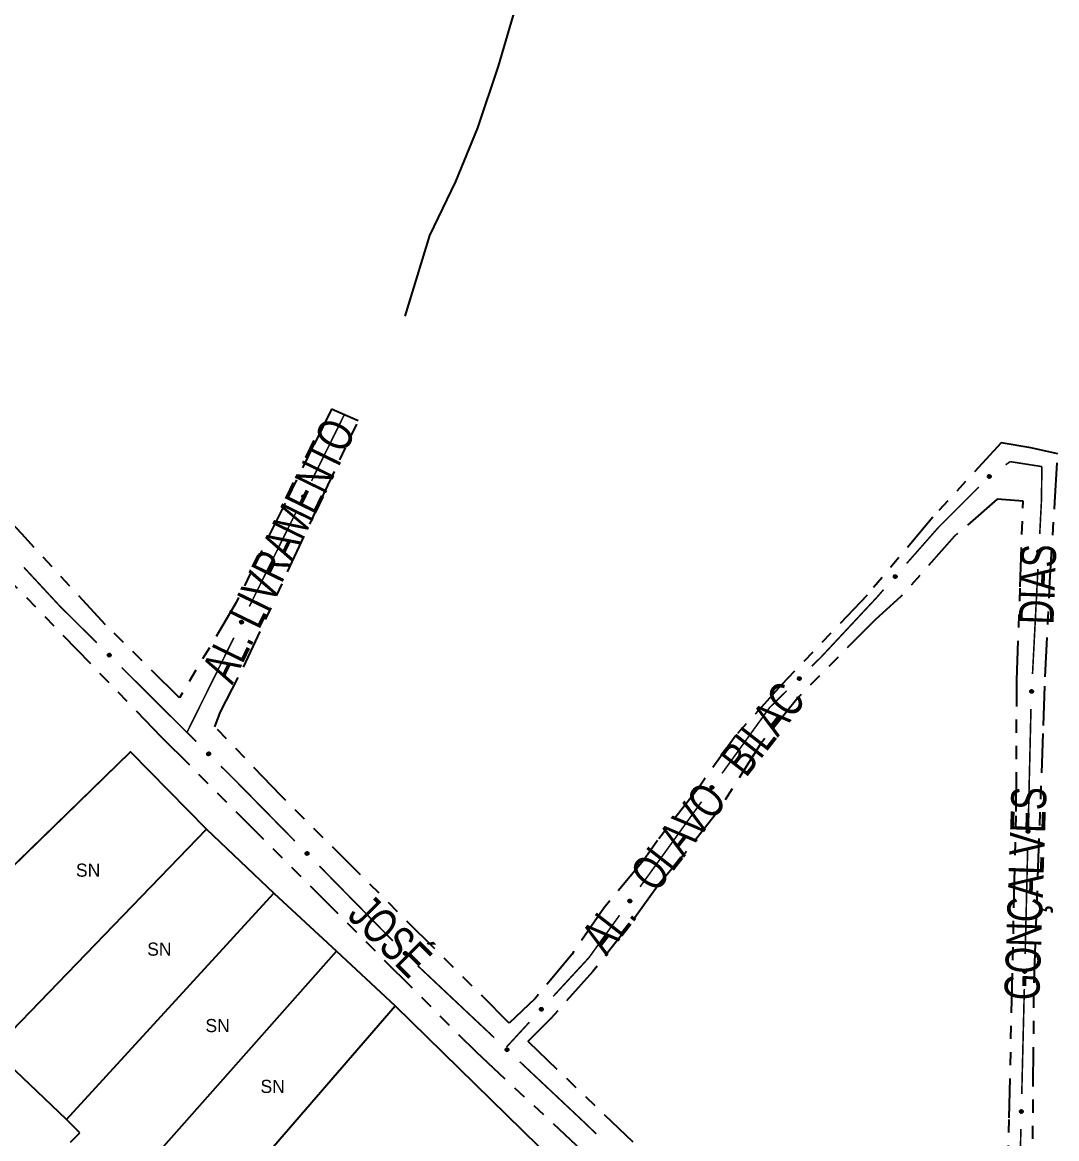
# Model space of a CAD drawing. Extents: x 207981 to 210201, y 4876477 to 4878908.
# Drawn here: x 209079.4 to 209197.5, y 4877818.8 to 4877946.3 of the extents above; entities that cross this region are included whole.
import ezdxf
from ezdxf.enums import TextEntityAlignment as Align

# ---------------------------------------------------------------- set-up
doc = ezdxf.new("R2010")
doc.units = 0
doc.header["$LTSCALE"] = 1.5
doc.header["$MEASUREMENT"] = 0
doc.linetypes.add('TRACO_25', pattern=[8, 3, -1, 1, -1, 1, -1])
for name, color, linetype in [('CD_MALHA_LOTES', 7, 'CONTINUOUS'), ('HD-CURSO-PERENE', 170, 'CONTINUOUS'), ('RU-QUADRA', 210, 'CONTINUOUS'), ('SV-EIXO-RUA-N-PAV', 6, 'CONTINUOUS'), ('SV-RUA-NAO-PAV', 7, 'CONTINUOUS'), ('SV-TXT-RUA-N-PAV', 7, 'CONTINUOUS'), ('Th_NmrPort', 1, 'CONTINUOUS')]:
    doc.layers.add(name, color=color, linetype=linetype)
doc.styles.add('ARIAL', font='ARIAL.SHX')

msp = doc.modelspace()

# ---------------------------------------------------------------- linework, layer by layer
at = {"layer": 'CD_MALHA_LOTES', "linetype": 'Continuous', "flags": 128}
for points in [[(209066.14, 4877838.03), (209091.74, 4877862.95)], [(209091.74, 4877862.95), (209100.42, 4877854.11)], [(209076.04, 4877828.89), (209100.42, 4877854.11)], [(209100.42, 4877854.11), (209108.12, 4877846.79)], [(209084.417359, 4877820.933387), (209108.12, 4877846.79)], [(209108.12, 4877846.79), (209115.28, 4877840.17)], [(209090.82, 4877812.59), (209115.28, 4877840.17)], [(209115.28, 4877840.17), (209121.98, 4877833.92)], [(209097.83, 4877806.03), (209121.98, 4877833.92)], [(209121.98, 4877833.92), (209143.77, 4877812.59)], [(209084.417359, 4877820.933387), (209076.04, 4877828.89)], [(209085.95, 4877819.44), (209084.417359, 4877820.933387)], [(209084.88, 4877818.38), (209085.95, 4877819.44)]]:
    msp.add_lwpolyline(points, dxfattribs=at)
at = {"layer": 'HD-CURSO-PERENE', "linetype": 'Continuous'}
msp.add_polyline3d([(209123.100405, 4877912.7289, 2.741832), (209125.930988, 4877921.915626, 2.741832), (209128.876742, 4877928.079519, 2.741832), (209131.397408, 4877934.215979, 2.741832), (209133.763374, 4877941.276088, 2.741832), (209135.903229, 4877948.534797, 2.741832), (209137.297954, 4877954.73974, 2.741832), (209139.760597, 4877962.47507, 2.618098), (209140.682834, 4877968.127568, 2.593352), (209145.256153, 4877973.951, 2.593352), (209154.030436, 4877975.02598, 2.494365), (209160.534325, 4877974.938467, 2.469618), (209167.037589, 4877974.975888, 2.469618), (209174.041104, 4877975.016188, 2.469618), (209182.880803, 4877978.015588, 2.469618), (209188.04803, 4877980.119289, 2.469618), (209205.425402, 4877986.491163, 2.271645), (209209.245471, 4877992.884976, 2.271645), (209212.096548, 4877997.973858, 2.271645), (209217.561072, 4878005.651499, 2.271645), (209219.312971, 4878010.459194, 2.271645)], dxfattribs=at)
at = {"layer": 'RU-QUADRA', "linetype": 'Continuous', "flags": 128}
msp.add_lwpolyline([(209040.611129, 4877812.488469), (209066.138132, 4877838.033061), (209091.736931, 4877862.946178), (209100.42, 4877854.11), (209108.117114, 4877846.794555), (209115.28, 4877840.17), (209121.983131, 4877833.918968), (209143.77, 4877812.59), (209141.64, 4877810.3), (209148.80092, 4877803.215647), (209157.257666, 4877794.835088), (209165.02873, 4877787.064024), (209173.104542, 4877778.988212), (209182.551718, 4877769.769597), (209185.294446, 4877772.512326), (209194.284501, 4877763.06515), (209168.380954, 4877735.180744), (209147.353369, 4877712.705608), (209118.783281, 4877741.123322), (209111.164591, 4877748.284891), (209103.5459, 4877755.751207), (209095.774836, 4877762.684215), (209085.261044, 4877772.283765), (209075.585307, 4877780.664324)], close=True, dxfattribs=at)
at = {"layer": 'SV-EIXO-RUA-N-PAV', "const_width": 0.18}
for points in [[(209112.413391, 4877893.893834), (209115.963893, 4877901.06279)], [(209115.963893, 4877901.06279), (209116.150237, 4877901.439044)], [(209192.194593, 4877896.095289), (209191.689233, 4877895.734318)], [(209192.569012, 4877896.036787), (209192.194593, 4877896.095289)], [(209195.820747, 4877895.528702), (209192.569012, 4877896.036787)], [(209195.812042, 4877894.819946), (209195.820747, 4877895.528702)], [(209195.773262, 4877891.662577), (209195.812042, 4877894.819946)], [(209188.615209, 4877893.195809), (209184.372568, 4877888.953168)], [(209195.729944, 4877890.821298), (209195.773262, 4877891.662577)], [(209105.312387, 4877879.555921), (209110.63814, 4877890.309356)], [(209195.575678, 4877887.825267), (209195.729944, 4877890.821298)], [(209184.035747, 4877888.616346), (209180.386003, 4877884.470238)], [(209184.372568, 4877888.953168), (209184.035747, 4877888.616346)], [(209079.553701, 4877884.028024), (209082.953163, 4877880.361464)], [(209194.752924, 4877871.846435), (209195.369989, 4877883.830559)], [(209177.743015, 4877881.467803), (209177.082268, 4877880.717194)], [(209082.953163, 4877880.361464), (209083.609275, 4877879.653801)], [(209176.953414, 4877880.570817), (209170.94561, 4877874.133884)], [(209177.082268, 4877880.717194), (209176.953414, 4877880.570817)], [(209083.609275, 4877879.653801), (209087.889839, 4877875.399661)], [(209098.211383, 4877865.218009), (209103.537136, 4877875.971443)], [(209170.607645, 4877873.771778), (209169.533396, 4877872.718188)], [(209170.94561, 4877874.133884), (209170.607645, 4877873.771778)], [(209090.727009, 4877872.580004), (209099.23852, 4877864.121033)], [(209166.677643, 4877869.917353), (209165.249766, 4877868.516936)], [(209164.715145, 4877867.992595), (209160.469656, 4877862.114226)], [(209165.249766, 4877868.516936), (209164.715145, 4877867.992595)], [(209194.291113, 4877855.854067), (209194.573388, 4877867.850746)], [(209102.07569, 4877861.301376), (209103.494276, 4877859.891548)], [(209160.295769, 4877861.87346), (209159.298675, 4877860.492867)], [(209160.469656, 4877862.114226), (209160.295769, 4877861.87346)], [(209103.494276, 4877859.891548), (209103.630099, 4877859.756563)], [(209103.630099, 4877859.756563), (209110.502619, 4877852.758326)], [(209156.956712, 4877857.250151), (209149.930826, 4877847.522)], [(209194.030269, 4877844.76819), (209194.197022, 4877851.855174)], [(209113.305295, 4877849.904381), (209121.713326, 4877841.342545)], [(209194.008163, 4877843.857403), (209194.030269, 4877844.76819)], [(209147.588864, 4877844.279283), (209144.661411, 4877840.225887)], [(209193.911104, 4877839.858581), (209194.008163, 4877843.857403)], [(209144.091393, 4877839.436632), (209140.005832, 4877835.006505)], [(209144.661411, 4877840.225887), (209144.091393, 4877839.436632)], [(209124.540518, 4877838.513652), (209133.282135, 4877830.292695)], [(209193.522869, 4877823.863292), (209193.814045, 4877835.859759)], [(209137.294069, 4877832.066039), (209135.260247, 4877829.86069)], [(209135.260247, 4877829.86069), (209134.686056, 4877829.238074)], [(209136.196007, 4877827.552376), (209143.480688, 4877820.701579)], [(209143.480688, 4877820.701579), (209143.609954, 4877820.580012)], [(209143.609954, 4877820.580012), (209144.922118, 4877819.315133)], [(209193.323808, 4877815.661987), (209193.42581, 4877819.86447)]]:
    msp.add_lwpolyline(points, dxfattribs=at)
at = {"layer": 'SV-EIXO-RUA-N-PAV'}
for points in [[(209189.994366, 4877894.419288), (209189.995059, 4877894.370384), (209189.985654, 4877894.328213), (209189.967687, 4877894.295297), (209189.944225, 4877894.27035), (209189.917348, 4877894.247532), (209189.885174, 4877894.230505), (209189.845279, 4877894.219516), (209189.796227, 4877894.218477), (209189.753659, 4877894.23095), (209189.720447, 4877894.246839), (209189.693025, 4877894.269806), (209189.671296, 4877894.296287), (209189.654714, 4877894.330292), (209189.643973, 4877894.37083), (209189.644122, 4877894.420179), (209189.653625, 4877894.46146), (209189.67184, 4877894.492841), (209189.695104, 4877894.520263), (209189.722823, 4877894.54323), (209189.754501, 4877894.559762), (209189.795336, 4877894.570503), (209189.844042, 4877894.569711), (209189.885323, 4877894.560702), (209189.916952, 4877894.542933), (209189.943433, 4877894.519421), (209189.966647, 4877894.492742), (209189.98511, 4877894.461113), (209189.994366, 4877894.419288)], [(209111.363353, 4877892.021695), (209111.347056, 4877892.067808), (209111.342479, 4877892.110773), (209111.348975, 4877892.147706), (209111.363226, 4877892.178847), (209111.381393, 4877892.209062), (209111.406431, 4877892.235485), (209111.440716, 4877892.258656), (209111.486859, 4877892.275329), (209111.53118, 4877892.277125), (209111.56773, 4877892.272694), (209111.601057, 4877892.259703), (209111.630115, 4877892.241563), (209111.656701, 4877892.214648), (209111.679843, 4877892.179674), (209111.695486, 4877892.132869), (209111.699684, 4877892.090717), (209111.692463, 4877892.055158), (209111.679191, 4877892.021737), (209111.660274, 4877891.991111), (209111.635547, 4877891.965315), (209111.600291, 4877891.942078), (209111.553891, 4877891.927251), (209111.511897, 4877891.922584), (209111.476246, 4877891.929304), (209111.443636, 4877891.943111), (209111.413109, 4877891.960964), (209111.3855, 4877891.985027), (209111.363353, 4877892.021695)], [(209195.35551, 4877885.690083), (209195.32224, 4877885.725932), (209195.300976, 4877885.763545), (209195.29227, 4877885.800021), (209195.292981, 4877885.83426), (209195.297655, 4877885.869206), (209195.310139, 4877885.903399), (209195.332403, 4877885.93828), (209195.368129, 4877885.971907), (209195.408092, 4877885.991158), (209195.443396, 4877886.001606), (209195.479141, 4877886.00292), (209195.513013, 4877885.997812), (209195.548102, 4877885.983668), (209195.58323, 4877885.960762), (209195.616175, 4877885.924019), (209195.636768, 4877885.887001), (209195.644263, 4877885.851499), (209195.645356, 4877885.815555), (209195.640157, 4877885.779935), (209195.627708, 4877885.746441), (209195.604581, 4877885.711114), (209195.567885, 4877885.679078), (209195.531199, 4877885.658117), (209195.495811, 4877885.650126), (209195.4604, 4877885.649847), (209195.425293, 4877885.654108), (209195.390398, 4877885.665227), (209195.35551, 4877885.690083)], [(209179.242073, 4877883.004133), (209179.245872, 4877882.955372), (209179.239166, 4877882.912688), (209179.223326, 4877882.878697), (209179.201497, 4877882.85231), (209179.176124, 4877882.82783), (209179.145098, 4877882.808793), (209179.105982, 4877882.795291), (209179.057095, 4877882.791137), (209179.01382, 4877882.800881), (209178.979665, 4877882.814627), (209178.95084, 4877882.835805), (209178.927471, 4877882.860852), (209178.908763, 4877882.893734), (209178.895467, 4877882.933508), (209178.89248, 4877882.982767), (209178.899341, 4877883.024568), (209178.915525, 4877883.057044), (209178.937, 4877883.085888), (209178.963203, 4877883.11057), (209178.993767, 4877883.129081), (209179.033837, 4877883.142395), (209179.082495, 4877883.1447), (209179.124265, 4877883.138332), (209179.156959, 4877883.122609), (209179.18488, 4877883.100827), (209179.209743, 4877883.075677), (209179.230178, 4877883.045285), (209179.242073, 4877883.004133)], [(209104.262349, 4877877.683782), (209104.246052, 4877877.729896), (209104.241474, 4877877.77286), (209104.247971, 4877877.809794), (209104.262222, 4877877.840934), (209104.280389, 4877877.87115), (209104.305427, 4877877.897573), (209104.339712, 4877877.920743), (209104.385855, 4877877.937417), (209104.430176, 4877877.939213), (209104.466726, 4877877.934781), (209104.500053, 4877877.921791), (209104.52911, 4877877.90365), (209104.555697, 4877877.876735), (209104.578839, 4877877.841761), (209104.594482, 4877877.794957), (209104.59868, 4877877.752804), (209104.591458, 4877877.717246), (209104.578187, 4877877.683824), (209104.55927, 4877877.653198), (209104.534543, 4877877.627403), (209104.499287, 4877877.604166), (209104.452887, 4877877.589338), (209104.410893, 4877877.584671), (209104.375242, 4877877.591391), (209104.342632, 4877877.605198), (209104.312104, 4877877.623052), (209104.284496, 4877877.647114), (209104.262349, 4877877.683782)], [(209089.28411, 4877874.169194), (209089.333011, 4877874.170038), (209089.375212, 4877874.160764), (209089.408183, 4877874.142899), (209089.433202, 4877874.119514), (209089.456104, 4877874.092708), (209089.473231, 4877874.060587), (209089.484342, 4877874.020727), (209089.485534, 4877873.971678), (209089.473192, 4877873.929072), (209089.457406, 4877873.89581), (209089.434525, 4877873.868318), (209089.408111, 4877873.846506), (209089.374158, 4877873.829819), (209089.333653, 4877873.818953), (209089.284303, 4877873.818949), (209089.242993, 4877873.828324), (209089.211556, 4877873.846442), (209089.184062, 4877873.869621), (209089.16101, 4877873.897268), (209089.144379, 4877873.928895), (209089.133512, 4877873.969697), (209089.134153, 4877874.018405), (209089.143034, 4877874.059714), (209089.160706, 4877874.091397), (209089.184135, 4877874.117951), (209089.210742, 4877874.141248), (209089.242314, 4877874.159808), (209089.28411, 4877874.169194)], [(209168.285178, 4877871.339786), (209168.285396, 4877871.290878), (209168.275582, 4877871.248799), (209168.257296, 4877871.21606), (209168.233593, 4877871.191342), (209168.206496, 4877871.168785), (209168.174159, 4877871.152071), (209168.134159, 4877871.141471), (209168.085099, 4877871.140908), (209168.042654, 4877871.153794), (209168.009597, 4877871.170004), (209167.9824, 4877871.193236), (209167.960929, 4877871.219927), (209167.944678, 4877871.254091), (209167.934331, 4877871.294732), (209167.934959, 4877871.344077), (209167.944862, 4877871.385264), (209167.963381, 4877871.416467), (209167.98691, 4877871.443661), (209168.014851, 4877871.466358), (209168.046688, 4877871.482582), (209168.087626, 4877871.492926), (209168.136321, 4877871.491661), (209168.177513, 4877871.482252), (209168.208968, 4877871.464176), (209168.235219, 4877871.440409), (209168.258173, 4877871.413506), (209168.276328, 4877871.381699), (209168.285178, 4877871.339786)], [(209194.532757, 4877869.711251), (209194.499486, 4877869.7471), (209194.478222, 4877869.784713), (209194.469516, 4877869.821189), (209194.470228, 4877869.855427), (209194.474901, 4877869.890373), (209194.487386, 4877869.924567), (209194.509649, 4877869.959448), (209194.545376, 4877869.993075), (209194.585338, 4877870.012326), (209194.620642, 4877870.022774), (209194.656387, 4877870.024088), (209194.690259, 4877870.018979), (209194.725348, 4877870.004836), (209194.760477, 4877869.98193), (209194.793421, 4877869.945187), (209194.814015, 4877869.908169), (209194.821509, 4877869.872667), (209194.822602, 4877869.836723), (209194.817404, 4877869.801103), (209194.804955, 4877869.767609), (209194.781828, 4877869.732281), (209194.745132, 4877869.700246), (209194.708445, 4877869.679285), (209194.673058, 4877869.671294), (209194.637647, 4877869.671014), (209194.602539, 4877869.675275), (209194.567645, 4877869.686394), (209194.532757, 4877869.711251)], [(209100.632791, 4877862.890566), (209100.681692, 4877862.891411), (209100.723893, 4877862.882137), (209100.756864, 4877862.864271), (209100.781883, 4877862.840887), (209100.804785, 4877862.81408), (209100.821912, 4877862.78196), (209100.833023, 4877862.742099), (209100.834215, 4877862.693051), (209100.821873, 4877862.650444), (209100.806087, 4877862.617183), (209100.783206, 4877862.58969), (209100.756792, 4877862.567879), (209100.722839, 4877862.551192), (209100.682334, 4877862.540325), (209100.632984, 4877862.540321), (209100.591674, 4877862.549697), (209100.560237, 4877862.567815), (209100.532743, 4877862.590993), (209100.509691, 4877862.618641), (209100.493061, 4877862.650268), (209100.482193, 4877862.69107), (209100.482834, 4877862.739778), (209100.491715, 4877862.781086), (209100.509387, 4877862.81277), (209100.532816, 4877862.839324), (209100.559423, 4877862.862621), (209100.590995, 4877862.881181), (209100.632791, 4877862.890566)], [(209158.301057, 4877858.923537), (209158.309528, 4877858.875368), (209158.306959, 4877858.832236), (209158.294462, 4877858.796879), (209158.275272, 4877858.768515), (209158.252371, 4877858.741708), (209158.223319, 4877858.719775), (209158.185683, 4877858.702574), (209158.137422, 4877858.693738), (209158.093412, 4877858.699274), (209158.058092, 4877858.709671), (209158.027364, 4877858.727978), (209158.001695, 4877858.750662), (209157.97991, 4877858.781592), (209157.962851, 4877858.819903), (209157.95514, 4877858.868646), (209157.957949, 4877858.910914), (209157.970935, 4877858.944795), (209157.989535, 4877858.975571), (209158.013243, 4877859.002659), (209158.041885, 4877859.024024), (209158.080489, 4877859.04113), (209158.128699, 4877859.048104), (209158.170888, 4877859.045784), (209158.204943, 4877859.033277), (209158.23483, 4877859.014282), (209158.261996, 4877858.99164), (209158.285259, 4877858.963355), (209158.301057, 4877858.923537)], [(209194.130638, 4877853.713569), (209194.096379, 4877853.748474), (209194.074074, 4877853.785479), (209194.064353, 4877853.821698), (209194.064108, 4877853.855943), (209194.067804, 4877853.891006), (209194.07933, 4877853.925534), (209194.10061, 4877853.961024), (209194.135384, 4877853.995635), (209194.174794, 4877854.015994), (209194.209792, 4877854.027424), (209194.245487, 4877854.029735), (209194.279488, 4877854.025574), (209194.314958, 4877854.012416), (209194.350713, 4877853.990499), (209194.38467, 4877853.95469), (209194.406289, 4877853.918261), (209194.414771, 4877853.882982), (209194.416868, 4877853.847083), (209194.412665, 4877853.811332), (209194.401156, 4877853.777503), (209194.379024, 4877853.741544), (209194.343237, 4877853.708497), (209194.30715, 4877853.686519), (209194.271999, 4877853.677544), (209194.23661, 4877853.676276), (209194.201397, 4877853.679555), (209194.166206, 4877853.689696), (209194.130638, 4877853.713569)], [(209111.881825, 4877851.510998), (209111.930733, 4877851.511248), (209111.972818, 4877851.501461), (209112.00557, 4877851.483196), (209112.030303, 4877851.459509), (209112.052877, 4877851.432426), (209112.069611, 4877851.4001), (209112.080238, 4877851.360107), (209112.080833, 4877851.311048), (209112.067974, 4877851.268595), (209112.051785, 4877851.235527), (209112.028571, 4877851.208315), (209112.001894, 4877851.186826), (209111.96774, 4877851.170553), (209111.927106, 4877851.16018), (209111.87776, 4877851.160776), (209111.836567, 4877851.170653), (209111.805352, 4877851.189152), (209111.778143, 4877851.212664), (209111.755428, 4877851.240589), (209111.739183, 4877851.272416), (209111.728813, 4877851.313347), (209111.730046, 4877851.362043), (209111.739429, 4877851.403241), (209111.757484, 4877851.434708), (209111.781235, 4877851.460975), (209111.808123, 4877851.483946), (209111.839918, 4877851.502121), (209111.881825, 4877851.510998)], [(209148.933208, 4877845.952669), (209148.941679, 4877845.9045), (209148.93911, 4877845.861369), (209148.926613, 4877845.826012), (209148.907423, 4877845.797647), (209148.884522, 4877845.77084), (209148.85547, 4877845.748908), (209148.817834, 4877845.731707), (209148.769574, 4877845.72287), (209148.725563, 4877845.728406), (209148.690244, 4877845.738803), (209148.659515, 4877845.757111), (209148.633846, 4877845.779794), (209148.612061, 4877845.810725), (209148.595002, 4877845.849035), (209148.587291, 4877845.897778), (209148.5901, 4877845.940046), (209148.603086, 4877845.973927), (209148.621686, 4877846.004703), (209148.645394, 4877846.031791), (209148.674036, 4877846.053156), (209148.71264, 4877846.070263), (209148.76085, 4877846.077236), (209148.803039, 4877846.074916), (209148.837094, 4877846.062409), (209148.866981, 4877846.043415), (209148.894147, 4877846.020772), (209148.91741, 4877845.992487), (209148.933208, 4877845.952669)], [(209123.092532, 4877840.095217), (209123.14144, 4877840.095467), (209123.183525, 4877840.08568), (209123.216277, 4877840.067415), (209123.24101, 4877840.043728), (209123.263583, 4877840.016645), (209123.280318, 4877839.984319), (209123.290945, 4877839.944326), (209123.29154, 4877839.895267), (209123.278681, 4877839.852814), (209123.262492, 4877839.819746), (209123.239277, 4877839.792534), (209123.2126, 4877839.771045), (209123.178447, 4877839.754773), (209123.137813, 4877839.7444), (209123.088467, 4877839.744995), (209123.047274, 4877839.754873), (209123.016059, 4877839.773371), (209122.988849, 4877839.796883), (209122.966135, 4877839.824808), (209122.94989, 4877839.856635), (209122.93952, 4877839.897566), (209122.940753, 4877839.946263), (209122.950136, 4877839.98746), (209122.968191, 4877840.018927), (209122.991941, 4877840.045194), (209123.01883, 4877840.068165), (209123.050625, 4877840.08634), (209123.092532, 4877840.095217)], [(209193.74904, 4877837.718203), (209193.714808, 4877837.753134), (209193.692529, 4877837.790155), (209193.682835, 4877837.826381), (209193.682616, 4877837.860627), (209193.686338, 4877837.895687), (209193.697889, 4877837.930206), (209193.719196, 4877837.96568), (209193.753996, 4877838.000266), (209193.793421, 4877838.020595), (209193.828428, 4877838.031999), (209193.864124, 4877838.034283), (209193.898122, 4877838.030097), (209193.933582, 4877838.016913), (209193.969321, 4877837.994969), (209194.003251, 4877837.959135), (209194.024843, 4877837.922691), (209194.033299, 4877837.887405), (209194.035369, 4877837.851504), (209194.03114, 4877837.815757), (209194.019606, 4877837.781936), (209193.997448, 4877837.745994), (209193.961636, 4877837.712973), (209193.925532, 4877837.691022), (209193.890375, 4877837.682073), (209193.854984, 4877837.680831), (209193.819774, 4877837.684136), (209193.784591, 4877837.694303), (209193.74904, 4877837.718203)], [(209138.82828, 4877833.567266), (209138.830949, 4877833.518431), (209138.823257, 4877833.475913), (209138.806635, 4877833.442298), (209138.784201, 4877833.416423), (209138.758268, 4877833.392537), (209138.72681, 4877833.374223), (209138.687392, 4877833.36163), (209138.638422, 4877833.358609), (209138.595385, 4877833.369351), (209138.561557, 4877833.383884), (209138.533229, 4877833.405723), (209138.510447, 4877833.431304), (209138.492504, 4877833.464611), (209138.480133, 4877833.504682), (209138.478286, 4877833.553996), (209138.486113, 4877833.595628), (209138.503044, 4877833.62772), (209138.52518, 4877833.65606), (209138.551948, 4877833.680128), (209138.582932, 4877833.697928), (209138.623299, 4877833.710311), (209138.671997, 4877833.711489), (209138.713609, 4877833.704156), (209138.74593, 4877833.68768), (209138.77334, 4877833.665259), (209138.797614, 4877833.63954), (209138.81734, 4877833.608683), (209138.82828, 4877833.567266)], [(209134.709818, 4877829.101158), (209134.758678, 4877829.103351), (209134.801118, 4877829.095245), (209134.83457, 4877829.078296), (209134.860224, 4877829.05561), (209134.883857, 4877829.029446), (209134.901863, 4877828.99781), (209134.91407, 4877828.958271), (209134.916614, 4877828.909274), (209134.905453, 4877828.866344), (209134.89059, 4877828.832659), (209134.868476, 4877828.804546), (209134.842674, 4877828.782014), (209134.809194, 4877828.764397), (209134.769004, 4877828.752417), (209134.719673, 4877828.751052), (209134.67812, 4877828.759284), (209134.646195, 4877828.776528), (209134.618072, 4877828.798939), (209134.594266, 4877828.82594), (209134.57677, 4877828.857097), (209134.564781, 4877828.897583), (209134.564078, 4877828.94629), (209134.571816, 4877828.987828), (209134.588607, 4877829.019987), (209134.611295, 4877829.047177), (209134.637249, 4877829.071199), (209134.668297, 4877829.090623), (209134.709818, 4877829.101158)], [(209193.360805, 4877821.722914), (209193.326572, 4877821.757845), (209193.304294, 4877821.794866), (209193.2946, 4877821.831092), (209193.294381, 4877821.865337), (209193.298103, 4877821.900397), (209193.309654, 4877821.934917), (209193.330961, 4877821.970391), (209193.36576, 4877822.004977), (209193.405185, 4877822.025306), (209193.440192, 4877822.03671), (209193.475888, 4877822.038994), (209193.509887, 4877822.034808), (209193.545347, 4877822.021624), (209193.581085, 4877821.99968), (209193.615016, 4877821.963846), (209193.636608, 4877821.927402), (209193.645064, 4877821.892116), (209193.647134, 4877821.856215), (209193.642905, 4877821.820467), (209193.631371, 4877821.786647), (209193.609212, 4877821.750704), (209193.573401, 4877821.717684), (209193.537297, 4877821.695733), (209193.50214, 4877821.686784), (209193.466749, 4877821.685542), (209193.431539, 4877821.688847), (209193.396355, 4877821.699014), (209193.360805, 4877821.722914)]]:
    msp.add_lwpolyline(points, close=True, dxfattribs=at)
for points in [[(209189.795336, 4877894.570503), (209189.643973, 4877894.37083)], [(209189.754501, 4877894.559762), (209189.644122, 4877894.420179)], [(209189.772707, 4877894.559556), (209189.649205, 4877894.401318)], [(209189.818056, 4877894.56631), (209189.651134, 4877894.353075)], [(209189.736042, 4877894.547978), (209189.653064, 4877894.445702)], [(209189.722823, 4877894.54323), (209189.653625, 4877894.46146)], [(209189.844042, 4877894.569711), (209189.654714, 4877894.330292)], [(209189.862439, 4877894.56438), (209189.665607, 4877894.317375)], [(209189.885323, 4877894.560702), (209189.671296, 4877894.296287)], [(209189.898139, 4877894.549907), (209189.68394, 4877894.285535)], [(209189.916952, 4877894.542933), (209189.693025, 4877894.269806)], [(209189.92805, 4877894.529645), (209189.706132, 4877894.261413)], [(209189.943433, 4877894.519421), (209189.720447, 4877894.246839)], [(209189.953136, 4877894.502629), (209189.741831, 4877894.241151)], [(209189.966647, 4877894.492742), (209189.753659, 4877894.23095)], [(209189.972434, 4877894.473683), (209189.778496, 4877894.227643)], [(209189.98511, 4877894.461113), (209189.796227, 4877894.218477)], [(209189.987872, 4877894.440878), (209189.821915, 4877894.222819)], [(209189.994366, 4877894.419288), (209189.845279, 4877894.219516)], [(209189.993661, 4877894.392635), (209189.870158, 4877894.230538)], [(209189.995059, 4877894.370384), (209189.885174, 4877894.230505)], [(209189.989801, 4877894.346321), (209189.906823, 4877894.245975)], [(209189.985654, 4877894.328213), (209189.917348, 4877894.247532)], [(209111.342479, 4877892.110773), (209111.381393, 4877892.209062)], [(209111.344341, 4877892.092289), (209111.390867, 4877892.213903)], [(209111.347056, 4877892.067808), (209111.406431, 4877892.235485)], [(209111.355496, 4877892.047174), (209111.420669, 4877892.240257)], [(209111.363353, 4877892.021695), (209111.440716, 4877892.258656)], [(209111.376411, 4877892.003316), (209111.463909, 4877892.263)], [(209111.3855, 4877891.985027), (209111.486859, 4877892.275329)], [(209111.40153, 4877891.977172), (209111.50659, 4877892.272315)], [(209111.413109, 4877891.960964), (209111.53118, 4877892.277125)], [(209111.429072, 4877891.955918), (209111.54565, 4877892.271243)], [(209111.443636, 4877891.943111), (209111.56773, 4877892.272694)], [(209111.461481, 4877891.938344), (209111.585955, 4877892.263463)], [(209111.476246, 4877891.929304), (209111.601057, 4877892.259703)], [(209111.496301, 4877891.928713), (209111.614696, 4877892.247706)], [(209111.511897, 4877891.922584), (209111.630115, 4877892.241563)], [(209111.534755, 4877891.926418), (209111.642249, 4877892.223401)], [(209111.553891, 4877891.927251), (209111.656701, 4877892.214648)], [(209111.577424, 4877891.938785), (209111.667379, 4877892.194205)], [(209111.600291, 4877891.942078), (209111.679843, 4877892.179674)], [(209111.618231, 4877891.959688), (209111.684637, 4877892.149113)], [(209111.635547, 4877891.965315), (209111.695486, 4877892.132869)], [(209111.649267, 4877891.982384), (209111.695176, 4877892.105827)], [(209111.660274, 4877891.991111), (209111.699684, 4877892.090717)], [(209195.300976, 4877885.763545), (209195.297655, 4877885.869206)], [(209195.310026, 4877885.747321), (209195.304427, 4877885.877411)], [(209195.32224, 4877885.725932), (209195.310139, 4877885.903399)], [(209195.338181, 4877885.710347), (209195.321311, 4877885.913432)], [(209195.35551, 4877885.690083), (209195.332403, 4877885.93828)], [(209195.374793, 4877885.678402), (209195.351963, 4877885.951477)], [(209195.390398, 4877885.665227), (209195.368129, 4877885.971907)], [(209195.40823, 4877885.664384), (209195.387435, 4877885.976978)], [(209195.425293, 4877885.654108), (209195.408092, 4877885.991158)], [(209195.441947, 4877885.655816), (209195.423707, 4877885.991506)], [(209195.4604, 4877885.649847), (209195.443396, 4877886.001606)], [(209195.47867, 4877885.652559), (209195.463787, 4877886.000373)], [(209195.495811, 4877885.650126), (209195.479141, 4877886.00292)], [(209195.514452, 4877885.657548), (209195.496422, 4877885.997326)], [(209195.531199, 4877885.658117), (209195.513013, 4877885.997812)], [(209195.550654, 4877885.670713), (209195.531362, 4877885.985963)], [(209195.567885, 4877885.679078), (209195.548102, 4877885.983668)], [(209195.584903, 4877885.699009), (209195.566021, 4877885.969148)], [(209195.604581, 4877885.711114), (209195.58323, 4877885.960762)], [(209195.614052, 4877885.734399), (209195.599767, 4877885.934619)], [(209195.627708, 4877885.746441), (209195.616175, 4877885.924019)], [(209195.633521, 4877885.767555), (209195.62663, 4877885.899078)], [(209195.640157, 4877885.779935), (209195.636768, 4877885.887001)], [(209178.993767, 4877883.129081), (209178.89248, 4877882.982767)], [(209179.033837, 4877883.142395), (209178.895467, 4877882.933508)], [(209179.011949, 4877883.130033), (209178.898751, 4877882.964267)], [(209178.963203, 4877883.11057), (209178.899341, 4877883.024568)], [(209178.976094, 4877883.116148), (209178.899783, 4877883.008807)], [(209179.056777, 4877883.139655), (209178.903742, 4877882.916244)], [(209179.082495, 4877883.1447), (209178.908763, 4877882.893734)], [(209179.101194, 4877883.140549), (209178.920455, 4877882.881536)], [(209179.124265, 4877883.138332), (209178.927471, 4877882.860852)], [(209179.137741, 4877883.128374), (209178.940773, 4877882.850925)], [(209179.156959, 4877883.122609), (209178.95084, 4877882.835805)], [(209179.168879, 4877883.110053), (209178.964453, 4877882.828262)], [(209179.18488, 4877883.100827), (209178.979665, 4877882.814627)], [(209179.195631, 4877883.084686), (209179.001368, 4877882.810309)], [(209179.209743, 4877883.075677), (209179.01382, 4877882.800881)], [(209179.216729, 4877883.057024), (209179.038817, 4877882.799158)], [(209179.230178, 4877883.045285), (209179.057095, 4877882.791137)], [(209179.23422, 4877883.025266), (209179.082455, 4877882.797103)], [(209179.242073, 4877883.004133), (209179.105982, 4877882.795291)], [(209179.243063, 4877882.977488), (209179.13011, 4877882.807871)], [(209179.245872, 4877882.955372), (209179.145098, 4877882.808793)], [(209179.242154, 4877882.931023), (209179.16572, 4877882.825608)], [(209179.239166, 4877882.912688), (209179.176124, 4877882.82783)], [(209104.241474, 4877877.77286), (209104.280389, 4877877.87115)], [(209104.243337, 4877877.754376), (209104.289863, 4877877.87599)], [(209104.246052, 4877877.729896), (209104.305427, 4877877.897573)], [(209104.254492, 4877877.709261), (209104.319665, 4877877.902344)], [(209104.262349, 4877877.683782), (209104.339712, 4877877.920743)], [(209104.275407, 4877877.665404), (209104.362905, 4877877.925087)], [(209104.284496, 4877877.647114), (209104.385855, 4877877.937417)], [(209104.300526, 4877877.639259), (209104.405586, 4877877.934403)], [(209104.312104, 4877877.623052), (209104.430176, 4877877.939213)], [(209104.328067, 4877877.618005), (209104.444645, 4877877.93333)], [(209104.342632, 4877877.605198), (209104.466726, 4877877.934781)], [(209104.360477, 4877877.600431), (209104.484951, 4877877.92555)], [(209104.375242, 4877877.591391), (209104.500053, 4877877.921791)], [(209104.395297, 4877877.5908), (209104.513692, 4877877.909793)], [(209104.410893, 4877877.584671), (209104.52911, 4877877.90365)], [(209104.433751, 4877877.588505), (209104.541245, 4877877.885489)], [(209104.452887, 4877877.589338), (209104.555697, 4877877.876735)], [(209104.47642, 4877877.600872), (209104.566375, 4877877.856293)], [(209104.499287, 4877877.604166), (209104.578839, 4877877.841761)], [(209104.517227, 4877877.621775), (209104.583633, 4877877.811201)], [(209104.534543, 4877877.627403), (209104.594482, 4877877.794957)], [(209104.548263, 4877877.644472), (209104.594172, 4877877.767914)], [(209104.55927, 4877877.653198), (209104.59868, 4877877.752804)], [(209089.133512, 4877873.969697), (209089.333653, 4877873.818953)], [(209089.134153, 4877874.018405), (209089.374158, 4877873.829819)], [(209089.137635, 4877873.99243), (209089.351385, 4877873.826169)], [(209089.139427, 4877874.036819), (209089.38704, 4877873.840753)], [(209089.143034, 4877874.059714), (209089.408111, 4877873.846506)], [(209089.144379, 4877873.928895), (209089.284303, 4877873.818949)], [(209089.144529, 4877873.947102), (209089.303148, 4877873.82409)], [(209089.153789, 4877874.072564), (209089.418824, 4877873.859184)], [(209089.156221, 4877873.910473), (209089.258753, 4877873.827812)], [(209089.160706, 4877874.091397), (209089.434525, 4877873.868318)], [(209089.16101, 4877873.897268), (209089.242993, 4877873.828324)], [(209089.173959, 4877874.102537), (209089.442876, 4877873.88145)], [(209089.184135, 4877874.117951), (209089.457406, 4877873.89581)], [(209089.200897, 4877874.127707), (209089.463028, 4877873.917212)], [(209089.210742, 4877874.141248), (209089.473192, 4877873.929072)], [(209089.229783, 4877874.147094), (209089.476422, 4877873.953919)], [(209089.242314, 4877874.159808), (209089.485534, 4877873.971678)], [(209089.26254, 4877874.162633), (209089.481112, 4877873.997352)], [(209089.28411, 4877874.169194), (209089.484342, 4877874.020727)], [(209089.310765, 4877874.168571), (209089.473244, 4877874.045571)], [(209089.333011, 4877874.170038), (209089.473231, 4877874.060587)], [(209089.357091, 4877874.164855), (209089.457693, 4877874.082188)], [(209089.375212, 4877874.160764), (209089.456104, 4877874.092708)], [(209168.087626, 4877871.492926), (209167.934331, 4877871.294732)], [(209168.046688, 4877871.482582), (209167.934959, 4877871.344077)], [(209168.064891, 4877871.482199), (209167.939858, 4877871.325168)], [(209168.110303, 4877871.488513), (209167.94132, 4877871.276908)], [(209168.028116, 4877871.470977), (209167.944149, 4877871.369512)], [(209168.136321, 4877871.491661), (209167.944678, 4877871.254091)], [(209168.014851, 4877871.466358), (209167.944862, 4877871.385264)], [(209168.154666, 4877871.486152), (209167.955445, 4877871.24107)], [(209168.177513, 4877871.482252), (209167.960929, 4877871.219927)], [(209168.190224, 4877871.471333), (209167.973468, 4877871.209053)], [(209168.208968, 4877871.464176), (209167.9824, 4877871.193236)], [(209168.219936, 4877871.450782), (209167.995424, 4877871.184717)], [(209168.235219, 4877871.440409), (209168.009597, 4877871.170004)], [(209168.244759, 4877871.423523), (209168.030926, 4877871.164109)], [(209168.258173, 4877871.413506), (209168.042654, 4877871.153794)], [(209168.263775, 4877871.394391), (209168.067458, 4877871.150246)], [(209168.276328, 4877871.381699), (209168.085099, 4877871.140908)], [(209168.278893, 4877871.361438), (209168.110828, 4877871.145)], [(209168.285178, 4877871.339786), (209168.134159, 4877871.141471)], [(209168.284214, 4877871.313141), (209168.159144, 4877871.15225)], [(209168.285396, 4877871.290878), (209168.174159, 4877871.152071)], [(209168.279905, 4877871.266867), (209168.195957, 4877871.167331)], [(209168.275582, 4877871.248799), (209168.206496, 4877871.168785)], [(209194.515428, 4877869.731515), (209194.498558, 4877869.9346)], [(209194.532757, 4877869.711251), (209194.509649, 4877869.959448)], [(209194.55204, 4877869.69957), (209194.52921, 4877869.972645)], [(209194.567645, 4877869.686394), (209194.545376, 4877869.993075)], [(209194.585476, 4877869.685551), (209194.564681, 4877869.998145)], [(209194.602539, 4877869.675275), (209194.585338, 4877870.012326)], [(209194.619193, 4877869.676984), (209194.600954, 4877870.012674)], [(209194.637647, 4877869.671014), (209194.620642, 4877870.022774)], [(209194.655917, 4877869.673726), (209194.641034, 4877870.021541)], [(209194.673058, 4877869.671294), (209194.656387, 4877870.024088)], [(209194.691698, 4877869.678716), (209194.673669, 4877870.018494)], [(209194.708445, 4877869.679285), (209194.690259, 4877870.018979)], [(209194.727901, 4877869.691881), (209194.708608, 4877870.007131)], [(209194.745132, 4877869.700246), (209194.725348, 4877870.004836)], [(209194.76215, 4877869.720177), (209194.743267, 4877869.990316)], [(209194.781828, 4877869.732281), (209194.760477, 4877869.98193)], [(209194.791298, 4877869.755567), (209194.777014, 4877869.955787)], [(209194.804955, 4877869.767609), (209194.793421, 4877869.945187)], [(209194.478222, 4877869.784713), (209194.474901, 4877869.890373)], [(209194.487272, 4877869.768489), (209194.481673, 4877869.898578)], [(209194.499486, 4877869.7471), (209194.487386, 4877869.924567)], [(209194.810768, 4877869.788723), (209194.803877, 4877869.920245)], [(209194.817404, 4877869.801103), (209194.814015, 4877869.908169)], [(209100.482193, 4877862.69107), (209100.682334, 4877862.540325)], [(209100.482834, 4877862.739778), (209100.722839, 4877862.551192)], [(209100.486316, 4877862.713802), (209100.700066, 4877862.547542)], [(209100.488108, 4877862.758191), (209100.735721, 4877862.562125)], [(209100.491715, 4877862.781086), (209100.756792, 4877862.567879)], [(209100.493061, 4877862.650268), (209100.632984, 4877862.540321)], [(209100.49321, 4877862.668475), (209100.651829, 4877862.545463)], [(209100.50247, 4877862.793936), (209100.767505, 4877862.580556)], [(209100.504902, 4877862.631846), (209100.607434, 4877862.549185)], [(209100.509387, 4877862.81277), (209100.783206, 4877862.58969)], [(209100.509691, 4877862.618641), (209100.591674, 4877862.549697)], [(209100.52264, 4877862.823909), (209100.791557, 4877862.602822)], [(209100.532816, 4877862.839324), (209100.806087, 4877862.617183)], [(209100.549578, 4877862.849079), (209100.811709, 4877862.638585)], [(209100.559423, 4877862.862621), (209100.821873, 4877862.650444)], [(209100.578464, 4877862.868466), (209100.825103, 4877862.675291)], [(209100.590995, 4877862.881181), (209100.834215, 4877862.693051)], [(209100.611221, 4877862.884005), (209100.829793, 4877862.718725)], [(209100.632791, 4877862.890566), (209100.833023, 4877862.742099)], [(209100.659446, 4877862.889944), (209100.821925, 4877862.766944)], [(209100.681692, 4877862.891411), (209100.821912, 4877862.78196)], [(209100.705772, 4877862.886228), (209100.806374, 4877862.803561)], [(209100.723893, 4877862.882137), (209100.804785, 4877862.81408)], [(209158.041885, 4877859.024024), (209157.95514, 4877858.868646)], [(209158.013243, 4877859.002659), (209157.957949, 4877858.910914)], [(209158.025538, 4877859.009451), (209157.959904, 4877858.895268)], [(209158.080489, 4877859.04113), (209157.962851, 4877858.819903)], [(209158.059891, 4877859.02672), (209157.963161, 4877858.850836)], [(209158.103586, 4877859.040609), (209157.972748, 4877858.803515)], [(209158.128699, 4877859.048104), (209157.97991, 4877858.781592)], [(209158.147711, 4877859.045771), (209157.992721, 4877858.770575)], [(209158.170888, 4877859.045784), (209158.001695, 4877858.750662)], [(209158.18526, 4877859.037167), (209158.01589, 4877858.74206)], [(209158.204943, 4877859.033277), (209158.027364, 4877858.727978)], [(209158.218015, 4877859.021926), (209158.041639, 4877858.72178)], [(209158.23483, 4877859.014282), (209158.058092, 4877858.709671)], [(209158.247083, 4877858.999249), (209158.08011, 4877858.707461)], [(209158.261996, 4877858.99164), (209158.093412, 4877858.699274)], [(209158.270744, 4877858.973746), (209158.118458, 4877858.699964)], [(209158.285259, 4877858.963355), (209158.137422, 4877858.693738)], [(209158.291208, 4877858.943817), (209158.162091, 4877858.702114)], [(209158.301057, 4877858.923537), (209158.185683, 4877858.702574)], [(209158.304605, 4877858.897111), (209158.20849, 4877858.717417)], [(209158.309528, 4877858.875368), (209158.223319, 4877858.719775)], [(209158.30817, 4877858.850774), (209158.242228, 4877858.738496)], [(209158.306959, 4877858.832236), (209158.252371, 4877858.741708)], [(209194.074074, 4877853.785479), (209194.067804, 4877853.891006)], [(209194.083573, 4877853.769514), (209194.074345, 4877853.899397)], [(209194.096379, 4877853.748474), (209194.07933, 4877853.925534)], [(209194.112749, 4877853.73334), (209194.090217, 4877853.935876)], [(209194.130638, 4877853.713569), (209194.10061, 4877853.961024)], [(209194.150239, 4877853.70243), (209194.119795, 4877853.974762)], [(209194.166206, 4877853.689696), (209194.135384, 4877853.995635)], [(209194.184054, 4877853.689351), (209194.15454, 4877854.001242)], [(209194.201397, 4877853.679555), (209194.174794, 4877854.015994)], [(209194.217997, 4877853.681728), (209194.190393, 4877854.016778)], [(209194.23661, 4877853.676276), (209194.209792, 4877854.027424)], [(209194.254797, 4877853.679497), (209194.23021, 4877854.02676)], [(209194.271999, 4877853.677544), (209194.245487, 4877854.029735)], [(209194.290425, 4877853.685483), (209194.262918, 4877854.024625)], [(209194.30715, 4877853.686519), (209194.279488, 4877854.025574)], [(209194.326246, 4877853.699654), (209194.298161, 4877854.014242)], [(209194.343237, 4877853.708497), (209194.314958, 4877854.012416)], [(209194.359692, 4877853.728895), (209194.333276, 4877853.998402)], [(209194.379024, 4877853.741544), (209194.350713, 4877853.990499)], [(209194.387841, 4877853.765085), (209194.367973, 4877853.964828)], [(209194.401156, 4877853.777503), (209194.38467, 4877853.95469)], [(209194.406378, 4877853.798771), (209194.395818, 4877853.93005)], [(209194.412665, 4877853.811332), (209194.406289, 4877853.918261)], [(209111.728813, 4877851.313347), (209111.927106, 4877851.16018)], [(209111.730046, 4877851.362043), (209111.96774, 4877851.170553)], [(209111.733212, 4877851.336028), (209111.944925, 4877851.16718)], [(209111.735544, 4877851.380392), (209111.980754, 4877851.181329)], [(209111.739183, 4877851.272416), (209111.87776, 4877851.160776)], [(209111.739429, 4877851.403241), (209112.001894, 4877851.186826)], [(209111.739554, 4877851.29062), (209111.896666, 4877851.165688)], [(209111.750339, 4877851.415959), (209112.01276, 4877851.199372)], [(209111.7508, 4877851.253851), (209111.852319, 4877851.16995)], [(209111.755428, 4877851.240589), (209111.836567, 4877851.170653)], [(209111.757484, 4877851.434708), (209112.028571, 4877851.208315)], [(209111.770872, 4877851.445685), (209112.037081, 4877851.221345)], [(209111.781235, 4877851.460975), (209112.051785, 4877851.235527)], [(209111.798114, 4877851.470526), (209112.057666, 4877851.25686)], [(209111.808123, 4877851.483946), (209112.067974, 4877851.268595)], [(209111.827234, 4877851.48956), (209112.071506, 4877851.2934)], [(209111.839918, 4877851.502121), (209112.080833, 4877851.311048)], [(209111.860178, 4877851.5047), (209112.076724, 4877851.336774)], [(209111.881825, 4877851.510998), (209112.080238, 4877851.360107)], [(209111.908471, 4877851.510051), (209112.069442, 4877851.385085)], [(209111.930733, 4877851.511248), (209112.069611, 4877851.4001)], [(209111.954748, 4877851.505772), (209112.054337, 4877851.421888)], [(209111.972818, 4877851.501461), (209112.052877, 4877851.432426)], [(209148.674036, 4877846.053156), (209148.587291, 4877845.897778)], [(209148.645394, 4877846.031791), (209148.5901, 4877845.940046)], [(209148.657689, 4877846.038583), (209148.592055, 4877845.9244)], [(209148.71264, 4877846.070263), (209148.595002, 4877845.849035)], [(209148.692043, 4877846.055852), (209148.595312, 4877845.879968)], [(209148.735737, 4877846.069741), (209148.604899, 4877845.832648)], [(209148.76085, 4877846.077236), (209148.612061, 4877845.810725)], [(209148.779862, 4877846.074903), (209148.624872, 4877845.799708)], [(209148.803039, 4877846.074916), (209148.633846, 4877845.779794)], [(209148.817411, 4877846.066299), (209148.648041, 4877845.771193)], [(209148.837094, 4877846.062409), (209148.659515, 4877845.757111)], [(209148.850166, 4877846.051059), (209148.67379, 4877845.750912)], [(209148.866981, 4877846.043415), (209148.690244, 4877845.738803)], [(209148.879235, 4877846.028382), (209148.712261, 4877845.736593)], [(209148.894147, 4877846.020772), (209148.725563, 4877845.728406)], [(209148.902895, 4877846.002878), (209148.750609, 4877845.729096)], [(209148.91741, 4877845.992487), (209148.769574, 4877845.72287)], [(209148.923359, 4877845.972949), (209148.794242, 4877845.731247)], [(209148.933208, 4877845.952669), (209148.817834, 4877845.731707)], [(209148.936756, 4877845.926244), (209148.840641, 4877845.746549)], [(209148.941679, 4877845.9045), (209148.85547, 4877845.748908)], [(209148.940321, 4877845.879906), (209148.87438, 4877845.767628)], [(209148.93911, 4877845.861369), (209148.884522, 4877845.77084)], [(209122.93952, 4877839.897566), (209123.137813, 4877839.7444)], [(209122.940753, 4877839.946263), (209123.178447, 4877839.754773)], [(209122.943918, 4877839.920247), (209123.155632, 4877839.7514)], [(209122.94625, 4877839.964611), (209123.191461, 4877839.765548)], [(209122.94989, 4877839.856635), (209123.088467, 4877839.744995)], [(209122.950136, 4877839.98746), (209123.2126, 4877839.771045)], [(209122.950261, 4877839.874839), (209123.107373, 4877839.749907)], [(209122.961046, 4877840.000178), (209123.223467, 4877839.783592)], [(209122.961507, 4877839.838071), (209123.063026, 4877839.754169)], [(209122.966135, 4877839.824808), (209123.047274, 4877839.754873)], [(209122.968191, 4877840.018927), (209123.239277, 4877839.792534)], [(209122.981579, 4877840.029904), (209123.247788, 4877839.805564)], [(209122.991941, 4877840.045194), (209123.262492, 4877839.819746)], [(209123.008821, 4877840.054745), (209123.268373, 4877839.841079)], [(209123.01883, 4877840.068165), (209123.278681, 4877839.852814)], [(209123.037941, 4877840.073779), (209123.282213, 4877839.87762)], [(209123.050625, 4877840.08634), (209123.29154, 4877839.895267)], [(209123.070885, 4877840.088919), (209123.287431, 4877839.920993)], [(209123.092532, 4877840.095217), (209123.290945, 4877839.944326)], [(209123.119178, 4877840.094271), (209123.280149, 4877839.969304)], [(209123.14144, 4877840.095467), (209123.280318, 4877839.984319)], [(209123.165455, 4877840.089991), (209123.265044, 4877840.006107)], [(209123.183525, 4877840.08568), (209123.263583, 4877840.016645)], [(209193.692529, 4877837.790155), (209193.686338, 4877837.895687)], [(209193.702017, 4877837.774183), (209193.692885, 4877837.904073)], [(209193.714808, 4877837.753134), (209193.697889, 4877837.930206)], [(209193.731167, 4877837.737988), (209193.708784, 4877837.94054)], [(209193.74904, 4877837.718203), (209193.719196, 4877837.96568)], [(209193.768633, 4877837.70705), (209193.738391, 4877837.979404)], [(209193.784591, 4877837.694303), (209193.753996, 4877838.000266)], [(209193.802439, 4877837.693945), (209193.773156, 4877838.005859)], [(209193.819774, 4877837.684136), (209193.793421, 4877838.020595)], [(209193.836376, 4877837.686297), (209193.809021, 4877838.021367)], [(209193.854984, 4877837.680831), (209193.828428, 4877838.031999)], [(209193.873174, 4877837.684039), (209193.848845, 4877838.03132)], [(209193.890375, 4877837.682073), (209193.864124, 4877838.034283)], [(209193.908807, 4877837.689998), (209193.881551, 4877838.029161)], [(209193.925532, 4877837.691022), (209193.898122, 4877838.030097)], [(209193.944638, 4877837.704143), (209193.916786, 4877838.018751)], [(209193.961636, 4877837.712973), (209193.933582, 4877838.016913)], [(209193.978105, 4877837.733359), (209193.951889, 4877838.002885)], [(209193.997448, 4877837.745994), (209193.969321, 4877837.994969)], [(209194.006282, 4877837.769528), (209193.986562, 4877837.969286)], [(209194.019606, 4877837.781936), (209194.003251, 4877837.959135)], [(209194.024843, 4877837.803201), (209194.01438, 4877837.934487)], [(209194.03114, 4877837.815757), (209194.024843, 4877837.922691)], [(209138.582932, 4877833.697928), (209138.478286, 4877833.553996)], [(209138.623299, 4877833.710311), (209138.480133, 4877833.504682)], [(209138.601131, 4877833.698458), (209138.484127, 4877833.535357)], [(209138.551948, 4877833.680128), (209138.486113, 4877833.595628)], [(209138.564965, 4877833.685407), (209138.486189, 4877833.57986)], [(209138.64617, 4877833.70704), (209138.488006, 4877833.487231)], [(209138.671997, 4877833.711489), (209138.492504, 4877833.464611)], [(209138.690595, 4877833.706906), (209138.50391, 4877833.452145)], [(209138.713609, 4877833.704156), (209138.510447, 4877833.431304)], [(209138.726851, 4877833.693888), (209138.523515, 4877833.421072)], [(209138.74593, 4877833.68768), (209138.533229, 4877833.405723)], [(209138.757557, 4877833.674852), (209138.546664, 4877833.397867)], [(209138.77334, 4877833.665259), (209138.561557, 4877833.383884)], [(209138.783715, 4877833.648872), (209138.583154, 4877833.379065)], [(209138.797614, 4877833.63954), (209138.595385, 4877833.369351)], [(209138.804166, 4877833.62073), (209138.620335, 4877833.36705)], [(209138.81734, 4877833.608683), (209138.638422, 4877833.358609)], [(209138.820918, 4877833.588576), (209138.663913, 4877833.363985)], [(209138.82828, 4877833.567266), (209138.687392, 4877833.36163)], [(209138.828653, 4877833.540606), (209138.711805, 4877833.373649)], [(209138.830949, 4877833.518431), (209138.72681, 4877833.374223)], [(209138.826669, 4877833.494175), (209138.747815, 4877833.390556)], [(209138.823257, 4877833.475913), (209138.758268, 4877833.392537)], [(209134.564078, 4877828.94629), (209134.809194, 4877828.764397)], [(209134.564781, 4877828.897583), (209134.769004, 4877828.752417)], [(209134.568275, 4877828.920421), (209134.78653, 4877828.76012)], [(209134.568842, 4877828.964843), (209134.821769, 4877828.775681)], [(209134.571816, 4877828.987828), (209134.842674, 4877828.782014)], [(209134.576417, 4877828.875301), (209134.738369, 4877828.756711)], [(209134.57677, 4877828.857097), (209134.719673, 4877828.751052)], [(209134.582213, 4877829.00097), (209134.853033, 4877828.794982)], [(209134.588607, 4877829.019987), (209134.868476, 4877828.804546)], [(209134.589115, 4877828.839008), (209134.693888, 4877828.759207)], [(209134.594266, 4877828.82594), (209134.67812, 4877828.759284)], [(209134.601548, 4877829.031488), (209134.876462, 4877828.817903)], [(209134.611295, 4877829.047177), (209134.89059, 4877828.832659)], [(209134.627782, 4877829.057392), (209134.895619, 4877828.854208)], [(209134.637249, 4877829.071199), (209134.905453, 4877828.866344)], [(209134.656122, 4877829.077568), (209134.907996, 4877828.89127)], [(209134.668297, 4877829.090623), (209134.916614, 4877828.909274)], [(209134.688438, 4877829.094005), (209134.911486, 4877828.934817)], [(209134.709818, 4877829.101158), (209134.91407, 4877828.958271)], [(209134.736481, 4877829.101271), (209134.902291, 4877828.9828)], [(209134.758678, 4877829.103351), (209134.901863, 4877828.99781)], [(209134.782891, 4877829.098835), (209134.885735, 4877829.018974)], [(209134.801118, 4877829.095245), (209134.883857, 4877829.029446)], [(209193.304294, 4877821.794866), (209193.298103, 4877821.900397)], [(209193.313782, 4877821.778894), (209193.30465, 4877821.908784)], [(209193.326572, 4877821.757845), (209193.309654, 4877821.934917)], [(209193.342931, 4877821.742699), (209193.320549, 4877821.945251)], [(209193.360805, 4877821.722914), (209193.330961, 4877821.970391)], [(209193.380398, 4877821.711761), (209193.350156, 4877821.984115)], [(209193.396355, 4877821.699014), (209193.36576, 4877822.004977)], [(209193.414203, 4877821.698656), (209193.384921, 4877822.010569)], [(209193.431539, 4877821.688847), (209193.405185, 4877822.025306)], [(209193.448141, 4877821.691008), (209193.420786, 4877822.026078)], [(209193.466749, 4877821.685542), (209193.440192, 4877822.03671)], [(209193.484939, 4877821.68875), (209193.46061, 4877822.036031)], [(209193.50214, 4877821.686784), (209193.475888, 4877822.038994)], [(209193.520572, 4877821.694709), (209193.493316, 4877822.033872)], [(209193.537297, 4877821.695733), (209193.509887, 4877822.034808)], [(209193.556403, 4877821.708854), (209193.528551, 4877822.023462)], [(209193.573401, 4877821.717684), (209193.545347, 4877822.021624)], [(209193.58987, 4877821.73807), (209193.563654, 4877822.007596)], [(209193.609212, 4877821.750704), (209193.581085, 4877821.99968)], [(209193.618047, 4877821.774239), (209193.598327, 4877821.973996)], [(209193.631371, 4877821.786647), (209193.615016, 4877821.963846)], [(209193.636608, 4877821.807911), (209193.626145, 4877821.939198)], [(209193.642905, 4877821.820467), (209193.636608, 4877821.927402)]]:
    msp.add_lwpolyline(points, dxfattribs=at)
at = {"layer": 'SV-RUA-NAO-PAV', "linetype": 'TRACO_25'}
for points in [[(209054.452263, 4877907.484592, 3.781192), (209075.682767, 4877884.882736, 5.092766), (209095.281793, 4877864.63729, 4.342556), (209131.214148, 4877828.664905, 6.188984), (209159.034727, 4877802.761406, 7.960557), (209181.89898, 4877778.268277, 8.235026), (209218.108545, 4877742.07497, 8.634254), (209242.814751, 4877717.853263, 8.908723), (209270.690246, 4877695.389201, 9.507564), (209274.897488, 4877691.257963, 10.355923)], [(209135.001562, 4877831.9656, 6.288791), (209108.940363, 4877857.922302, 4.592073), (209101.387161, 4877865.818831, 3.893425), (209101.987984, 4877867.449636, 3.893425), (209104.648771, 4877872.599547, 3.893425), (209113.099108, 4877890.882692, 3.893425), (209117.745118, 4877900.741299, 3.893425), (209114.68555, 4877902.101107, 3.893425), (209103.807088, 4877880.00423, 3.893425), (209097.348001, 4877869.125768, 3.893425), (209088.879748, 4877877.467868, 3.893425), (209079.319058, 4877887.835741, 4.325619), (209060.797199, 4877907.484426, 4.028659)], [(209193.640465, 4877774.429715, 7.486474), (209194.649357, 4877800.72439, 9.657274), (209194.930324, 4877836.560803, 9.73213), (209195.993604, 4877865.95273, 8.958626), (209196.191037, 4877871.504753, 8.458314), (209196.700849, 4877881.693046, 8.458314), (209197.293872, 4877891.449279, 7.59218), (209197.633824, 4877897.001827, 7.59218), (209194.574257, 4877897.681731, 7.59218), (209191.174737, 4877898.248318, 7.59218), (209183.355843, 4877889.749519, 7.59218), (209175.8769, 4877880.85411, 7.59218), (209166.074952, 4877870.598893, 7.760943), (209160.862356, 4877864.81971, 8.085316), (209156.669615, 4877858.92721, 8.958626), (209151.910288, 4877852.808075, 9.033482), (209150.323846, 4877850.541729, 8.908723), (209145.791153, 4877845.102498, 8.833867), (209142.172623, 4877839.852178, 8.484543), (209137.949795, 4877834.7536, 7.236957), (209135.001562, 4877831.9656, 6.114129)], [(209185.329767, 4877782.605935, 8.085316), (209189.380924, 4877783.990212, 8.609302), (209191.069293, 4877786.47754, 8.73406), (209192.088647, 4877821.151691, 9.831937), (209192.879687, 4877856.122109, 9.208143), (209192.964237, 4877871.14622, 9.208143), (209193.342655, 4877881.781558, 7.864393), (209193.667718, 4877891.562596, 7.59218), (209190.721468, 4877891.789231, 7.59218), (209185.848824, 4877887.59649, 7.59218), (209179.729689, 4877880.684134, 7.59218), (209176.76605, 4877878.02279, 7.59218), (209167.944688, 4877869.125768, 7.760943), (209163.63863, 4877863.799854, 8.085316), (209158.922234, 4877856.294699, 8.958626), (209154.856538, 4877851.108315, 9.033482), (209151.910288, 4877847.595479, 8.908723), (209148.737403, 4877843.176103, 8.833867), (209144.544663, 4877837.85019, 8.484543), (209139.785335, 4877832.524276, 7.236957), (209137.06572, 4877829.80466, 6.114129)], [(209137.179037, 4877829.80466, 6.288791), (209164.029803, 4877804.117475, 7.835798), (209185.329767, 4877782.605935, 8.459592)]]:
    msp.add_polyline3d(points, dxfattribs=at)

# ---------------------------------------------------------------- texts
at = {"layer": 'SV-TXT-RUA-N-PAV', "style": 'ARIAL', "width": 0.7}
for s, rotation, p in [('AL. LIVRAMENTO', 64, (209103.361293, 4877870.539583, 4.691881)), ('DIAS', 88, (209197.150537, 4877877.448108)), ('AL.   OLAVO   BILAC', 52, (209146.109544, 4877839.530776)), ('GONÇALVES', 88, (209195.515406, 4877834.525919)), ('JOSÉ', 315, (209116.372495, 4877844.115006))]:
    msp.add_text(s, height=4, rotation=rotation, dxfattribs=at).set_placement(p)
at = {"layer": 'Th_NmrPort', "color": 1}
for p in [(209085.504041, 4877849.430886), (209093.644041, 4877840.410886), (209100.294041, 4877831.680886), (209106.584041, 4877824.730886)]:
    msp.add_text('SN', height=1.5, dxfattribs=at).set_placement(p, align=Align.MIDDLE_LEFT)

doc.saveas('drawing.dxf')
